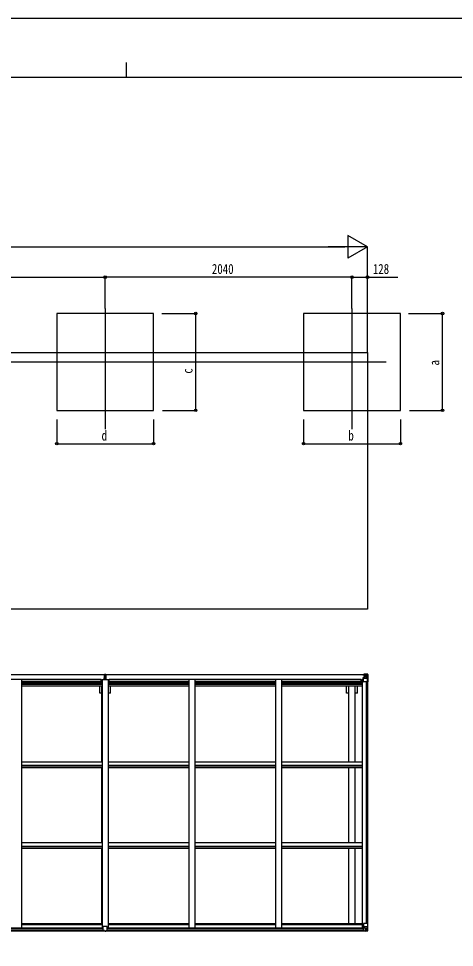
# Model space of a CAD drawing. Units: millimetres, scale not verified. Extents: x -10512 to 10512, y -7425 to 7425.
# Drawn here: x -902 to 2700, y -244 to 7425 of the extents above; entities that cross this region are included whole.
import ezdxf
from ezdxf.enums import TextEntityAlignment as Align

# ---------------------------------------------------------------- set-up
doc = ezdxf.new("R2010")
doc.units = ezdxf.units.MM
doc.header["$LTSCALE"] = 30
for name, color, linetype in [('0-3_YKK_12', 2, 'Continuous'), ('0-4_YKK_13', 4, 'Continuous'), ('0-5_YKK_A1', 4, 'Continuous'), ('0-6_YKK_D', 6, 'Continuous'), ('0-7_YKK_ZWAK', 7, 'Continuous')]:
    doc.layers.add(name, color=color, linetype=linetype)
doc.styles.add('ＭＳ ゴシック', font='')
doc.styles.get('ＭＳ ゴシック').set_extended_font_data('MS Gothic')

msp = doc.modelspace()

# ---------------------------------------------------------------- linework, layer by layer
at = {"layer": '0-3_YKK_12'}
for p, q in [((-186.45, 5030.32), (-186.45, 4035.15)), ((1853.55, 5030.32), (1853.55, 4035.15)), ((-2615.41, 4590.24), (2135.69, 4590.24))]:
    msp.add_line(p, q, dxfattribs=at)
at = {"layer": '0-4_YKK_13'}
for p, q in [((-192.95, 2012.82), (-188.1, 2013.11)), ((-192.95, 2009.81), (-192.95, 2012.82)), ((-187.95, 2010.12), (-192.95, 2009.81)), ((-192.95, 2008.32), (-192.95, 2009.81)), ((-192.95, 2008.32), (-192.95, 2007.12)), ((-192.95, 2007.12), (-192.95, 2006.87)), ((-192.95, 2007.12), (-191.95, 2007.1)), ((-192.95, 2006.87), (-192.95, 1996.79)), ((-192.95, 2006.87), (-191.95, 2006.85)), ((-192.95, 1996.06), (-192.95, 1996.79)), ((-192.95, 1996.79), (-191.95, 1996.77)), ((-192.95, 1996.06), (-191.95, 1996.06)), ((-192.95, 1996.06), (-192.95, 1981.77)), ((-191.95, 2007.32), (-187.95, 2007.32)), ((-191.95, 2005.48), (-191.95, 2007.32)), ((-191.95, 2005.48), (-187.95, 2005.41)), ((-191.95, 2001.88), (-191.95, 2005.48)), ((-191.95, 2001.88), (-187.95, 2001.82)), ((-191.95, 1981.78), (-191.95, 2001.88)), ((-188.1, 2013.11), (-186.45, 2013.21)), ((-186.45, 2010.21), (-187.95, 2010.12)), ((-187.95, 2007.32), (-187.95, 2010.12)), ((-187.95, 2007.32), (-187.95, 1991.49)), ((-187.95, 1996.6), (-184.95, 1996.6)), ((-186.45, 2013.21), (-186.45, 2010.21)), ((-179.95, 2009.81), (-186.45, 2010.21)), ((-184.95, 2007.32), (-180.95, 2007.32)), ((-184.95, 2007.32), (-184.95, 1991.49)), ((-184.95, 2005.41), (-180.95, 2005.41)), ((-180.95, 2005.41), (-180.95, 2007.32)), ((-180.95, 2007.07), (-179.95, 2007.08)), ((-180.95, 2006.82), (-179.95, 2006.83)), ((-180.95, 1981.78), (-180.95, 2001.82)), ((-180.95, 1996.74), (-179.95, 1996.75)), ((-180.95, 1996.06), (-179.95, 1996.06)), ((-179.95, 2008.32), (-179.95, 2009.81)), ((-179.95, 2008.32), (-179.95, 2007.08)), ((-179.95, 1996.06), (-179.95, 1996.75)), ((-179.95, 1996.06), (-179.95, 1981.77)), ((1943.55, 2007.75), (1943.55, 2008.67)), ((1944.55, 2007.75), (1943.55, 2007.75)), ((1943.55, 2007.75), (1943.55, 2006.18)), ((1943.55, 2006.07), (1943.55, 2006.18)), ((1944.55, 2008.67), (1944.55, 2007.75)), ((1949.55, 2007.75), (1944.55, 2007.75)), ((1949.75, 2011.25), (1948.06, 2010.82)), ((1949.55, 2006.14), (1949.55, 2007.75)), ((1949.55, 2006.14), (1959.55, 2006.05)), ((1949.75, 2011.25), (1950.05, 2011.25)), ((1950.05, 2011.25), (1950.05, 2010.82)), ((1951.55, 2008.01), (1959.55, 2008.01)), ((1951.55, 2007.98), (1959.55, 2007.98)), ((1955.05, 2013.45), (1961.55, 2013.05)), ((1955.05, 2012.56), (1955.05, 2013.45)), ((1961.55, 2012.16), (1955.05, 2012.56)), ((1955.05, 2012.05), (1955.05, 2012.56)), ((1955.05, 2012.05), (1955.05, 2011.64)), ((1955.05, 2011.64), (1960.05, 2011.55)), ((1955.05, 2011.64), (1955.05, 2010.82)), ((1956.05, 1985.95), (1956.05, 2005.92)), ((1959.95, 2005.68), (1956.05, 2005.68)), ((1956.05, 2002.05), (1960.05, 2002.05)), ((1959.55, 2008.01), (1959.55, 2006.05)), ((1959.55, 2006.98), (1960.05, 2006.98)), ((1959.56, 2006.05), (1959.55, 2006.05)), ((1959.56, 2005.89), (1959.56, 2006.05)), ((1960.05, 2007.34), (1961.55, 2007.34)), ((1960.05, 2003.81), (1961.55, 2003.81)), ((1961.55, 1986.95), (1961.55, 2013.05)), ((1961.55, 2012.93), (1973.55, 2012.15)), ((1962.55, 2003.81), (1961.55, 2003.81)), ((1973.55, 2003.81), (1961.55, 2003.81)), ((1968.07, 1996.61), (1968.07, 1995.65)), ((1975.89, 2003.75), (1973.55, 2003.81)), ((1973.65, 2012.15), (1981.57, 2011.67)), ((1975.89, 1990.28), (1975.89, 2003.75)), ((1976.74, 2007.26), (1979.48, 2010.93)), ((1980.71, 2010.7), (1980.71, 2010.63)), ((1980.71, 1950.05), (1980.71, 2010.63)), ((1982.62, 2011.76), (1982.62, 2011.76)), ((1982.62, 2011.72), (1982.62, 2011.75)), ((1983.55, 2010.76), (1983.55, 2010.72)), ((-194.95, 1981.75), (-187.95, 1981.82)), ((-194.95, 1980.38), (-187.95, 1980.32)), ((-194.95, 1968.7), (-194.95, 1979.88)), ((-191.95, 1993.65), (-187.95, 1993.61)), ((-187.95, 1989.53), (-187.95, 1991.49)), ((-187.95, 1989.53), (-184.95, 1989.53)), ((-187.95, 1979.89), (-187.95, 1989.53)), ((-187.95, 1979.89), (-184.95, 1979.89)), ((-187.95, 1972.82), (-187.95, 1979.89)), ((-187.95, 1972.82), (-184.95, 1972.82)), ((-187.95, 1972.82), (-187.95, 1968.7)), ((-184.95, 1993.61), (-180.95, 1993.61)), ((-184.95, 1989.53), (-184.95, 1991.49)), ((-184.95, 1979.89), (-184.95, 1989.53)), ((-177.95, 1981.25), (-184.95, 1981.32)), ((-184.95, 1972.82), (-184.95, 1979.89)), ((-184.95, 1972.82), (-184.95, 1968.7)), ((-177.95, 1980.38), (-177.95, 1981.25)), ((-177.95, 1968.7), (-177.95, 1979.88)), ((1945.05, 1984.92), (1946.05, 1984.93)), ((1945.05, 1968.7), (1945.05, 1984.92)), ((1946.05, 1983.19), (1945.05, 1983.2)), ((1945.05, 1973.05), (1949.55, 1973.05)), ((1950.1, 1984.96), (1946.05, 1984.93)), ((1949.55, 1951.05), (1949.55, 1984.15)), ((1973.55, 1976.72), (1949.55, 1976.72)), ((1960.73, 1986.69), (1950.38, 1985.04)), ((1950.38, 1984.41), (1960.73, 1986.06)), ((1950.38, 1985.04), (1950.38, 1984.41)), ((1980.71, 1950.05), (1950.55, 1950.05)), ((1956.05, 1993.85), (1960.05, 1993.85)), ((1960.05, 1990.25), (1961.55, 1990.25)), ((1960.73, 1986.06), (1960.73, 1986.69)), ((1973.55, 1990.25), (1961.55, 1990.25)), ((1973.55, 1990.25), (1975.89, 1990.28)), ((1973.55, 1990.25), (1973.55, 1990.25)), ((1980.17, 1976.93), (1973.55, 1976.72)), ((1980.17, 1976.93), (1976.02, 1989.02)), ((-202.95, -103.86), (-202.95, -71.54)), ((-170.95, -70.54), (-201.95, -70.54)), ((-169.95, -103.86), (-169.95, -71.54)), ((1949.55, -46.93), (1949.55, -80.03)), ((1973.55, -72.6), (1949.55, -72.6)), ((1983.55, -45.93), (1950.55, -45.93)), ((1980.17, -72.81), (1973.55, -72.6)), ((1980.17, -72.81), (1976.02, -84.9)), ((1980.71, -45.93), (1980.71, -106.51)), ((1983.55, -106.64), (1983.55, -45.93)), ((-202.95, -103.86), (-202.94, -103.9)), ((-192.95, -104.63), (-201.95, -104.57)), ((-179.95, -104.63), (-170.95, -104.57)), ((-169.95, -103.86), (-169.95, -103.9)), ((1945.05, -83.08), (1945.05, -103.24)), ((1955.05, -82.14), (1946.05, -82.17)), ((1946.05, -103.95), (1955.05, -104.01)), ((1950.38, -80.28), (1960.73, -81.94)), ((1950.38, -80.92), (1950.38, -80.28)), ((1958.03, -82.14), (1950.38, -80.92)), ((1961.55, -82.14), (1955.05, -82.14)), ((1955.05, -109.33), (1955.05, -103.38)), ((1960.73, -81.94), (1960.73, -82.14)), ((1961.55, -82.14), (1961.55, -108.93)), ((1961.55, -86.13), (1973.55, -86.13)), ((1973.55, -99.69), (1961.55, -99.69)), ((1961.55, -108.81), (1973.55, -108.03)), ((1969.03, -92.49), (1969.03, -91.53)), ((1973.55, -86.13), (1973.55, -86.13)), ((1973.55, -86.13), (1975.89, -86.16)), ((1975.89, -99.63), (1973.55, -99.69)), ((1973.65, -108.02), (1981.57, -107.55)), ((1975.89, -86.16), (1975.89, -99.63)), ((1976.74, -103.14), (1979.48, -106.81)), ((1980.71, -106.58), (1980.71, -106.51)), ((1982.62, -107.6), (1982.62, -107.64))]:
    msp.add_line(p, q, dxfattribs=at)
for points in [[(-186.45, 2013.21), (-179.95, 2012.82), (-179.95, 2009.81)], [(-184.95, 2001.82), (-180.95, 2001.82), (-180.95, 2005.41)], [(-179.95, 2007.08), (-179.95, 2006.83), (-179.95, 1996.75)], [(1949.55, 2006.14), (1949.55, 2006.13), (1943.55, 2006.18)], [(1944.55, 2006.02), (1959.55, 2005.89), (1959.56, 2005.89)], [(1959.55, 2006.98), (1951.55, 2006.98), (1951.55, 2008.67)], [(1955.05, 2012.05), (1960.05, 2012.05), (1960.05, 1986.59)], [(1982.62, 2011.76), (1973.55, 2012.32), (1961.55, 2013.05)], [(1967.11, 1998.53), (1966.15, 1998.53), (1966.15, 1997.57), (1967.11, 1997.57)], [(1969.03, 1999.49), (1969.03, 2000.45), (1968.07, 2000.45), (1968.07, 1999.49)], [(1968.07, 1995.65), (1969.03, 1995.65), (1969.03, 1996.61)], [(1969.99, 1997.57), (1970.95, 1997.57), (1970.95, 1998.53), (1969.99, 1998.53)], [(1983.55, 2010.72), (1983.55, 1950.05), (1980.71, 1950.05)], [(-187.95, 1981.32), (-194.95, 1981.25), (-194.95, 1981.75)], [(-187.95, 1979.82), (-194.95, 1979.88), (-194.95, 1980.38), (-194.95, 1981.25)], [(-184.95, 1981.82), (-177.95, 1981.75), (-177.95, 1981.25)], [(-184.95, 1980.32), (-177.95, 1980.38), (-177.95, 1979.88), (-184.95, 1979.82)], [(1946.05, 1984.93), (1946.05, 1983.19), (1949.55, 1983.17)], [(-186.45, -110.05), (-192.95, -109.66), (-192.95, -104.63)], [(-186.45, -110.05), (-179.95, -109.66), (-179.95, -104.63)], [(1945.05, -103.24), (1945.07, -103.35), (1955.05, -103.38)], [(1982.62, -107.64), (1973.55, -108.19), (1955.05, -109.33)], [(1967.11, -93.45), (1966.15, -93.45), (1966.15, -94.41), (1967.11, -94.41)], [(1969.03, -91.53), (1968.07, -91.53), (1968.07, -92.49)], [(1968.07, -95.37), (1968.07, -96.33), (1969.03, -96.33), (1969.03, -95.37)], [(1969.99, -94.41), (1970.95, -94.41), (1970.95, -93.45), (1969.99, -93.45)]]:
    msp.add_lwpolyline(points, dxfattribs=at)
for centre in [(1968.55, 1998.05), (1968.55, -93.93)]:
    msp.add_circle(centre, 5.3, dxfattribs=at)
for centre, radius, start, end in [((-191.95, 2008.32), 1, 180, 270), ((-180.95, 2008.32), 1, 270, 0), ((1944.42, 2013.71), 7.69, 263.56574, 271.03001), ((1959.55, 2008.51), 0.5, 270.00309, 0.00198), ((1959.55, 2008.48), 0.5, 269.99891, 359.99891), ((1959.55, 2005.55), 0.5, 359.95536, 89.47105), ((1959.54, 2005.38), 0.513, 358.95293, 88.11972), ((1967.11, 1999.49), 0.96, 270, 0), ((1967.11, 1996.61), 0.96, 0, 90), ((1969.99, 1999.49), 0.96, 180, 270), ((1969.99, 1996.61), 0.96, 90, 180), ((1979.43, 2010.76), 1.28, 357.54105, 48.82169), ((1981.4, 2024.37), 12.7, 264.89689, 270.75534), ((1982.55, 2010.76), 1, 359.99921, 86.49983), ((1982.56, 2010.76), 0.999, 0.04917, 86.5576), ((1982.56, 2010.72), 0.999, 0.04917, 86.5576), ((1950.49, 1984.11), 0.937, 96.73234, 177.67791), ((1950.49, 1983.48), 0.937, 96.73234, 177.67791), ((1950.55, 1951.05), 1, 180, 270), ((1960.62, 1987.62), 0.937, 276.73234, 357.67791), ((1960.62, 1986.99), 0.937, 276.73234, 357.67791), ((-201.95, -71.54), 1, 90, 180), ((-170.95, -71.54), 1, 0, 90), ((1950.55, -46.93), 1, 90, 180), ((1950.49, -79.35), 0.937, 182.32209, 263.26766), ((1950.49, -79.99), 0.937, 182.32209, 263.26766), ((1960.62, -82.87), 0.937, 50.93398, 83.26766), ((1967.11, -92.49), 0.96, 270, 0), ((1967.11, -95.37), 0.96, 0, 90), ((1969.99, -92.49), 0.96, 180, 270), ((1969.99, -95.37), 0.96, 90, 180), ((1979.43, -106.64), 1.28, 311.17831, 2.45895), ((1981.4, -120.25), 12.7, 89.24466, 95.10311), ((1982.55, -106.64), 1, 273.50017, 0.00079), ((1982.56, -106.6), 0.999, 273.4424, 359.95083), ((1982.56, -106.64), 0.999, 273.4424, 359.95083)]:
    msp.add_arc(centre, radius, start, end, dxfattribs=at)
for centre, major_axis, ratio, start_param, end_param in [((-359.82, 1999.6), (171.87, 10.52), 0.017422, 6.2821194, 6.2831848), ((2055.3, 2003.81), (-81.75, 0), 0.061163, 6.2824128, 6.2831853), ((1978.76, 2003.67), (-0.03, 5), 0.573921, 0.7672717, 1.551125), ((1980.42, 2008.74), (0.02, 3), 0.466854, 0.125683, 0.7596956), ((1980.62, 2011.84), (-2, 0.12), 0.060933, 2.0712557, 3.1453404), ((1781.62, 2024.07), (-201, 12.36), 0.060933, 3.1453404, 3.145839), ((1977.29, 1990.3), (0, 3), 0.468246, 1.5772882, 2.0127935), ((1979.44, 1979.28), (-0.85, 2.32), 0.403757, 3.0087805, 3.9744392), ((1979.44, -75.16), (-0.85, -2.32), 0.403757, 2.3087461, 3.2744049), ((-201.95, -103.86), (1, -0.012), 0.707053, 3.2044821, 4.7211143), ((-170.95, -103.86), (-1, -0.012), 0.707053, 1.562071, 3.0787032), ((1946.05, -83.08), (-1, -0.021), 0.906239, 4.6936843, 6.2644806), ((1946.05, -103.25), (-1, 0.012), 0.707053, 0.1587743, 1.5795216), ((2055.3, -99.69), (-81.75, 0), 0.061163, 0, 0.0007725), ((1977.29, -86.18), (0, -3), 0.468246, 4.2703918, 4.7058971), ((1978.76, -99.55), (-0.03, -5), 0.573921, 4.7320603, 5.5159136), ((1980.42, -104.62), (0.02, -3), 0.466854, 5.5234897, 6.1575023), ((1980.62, -107.72), (-2, -0.12), 0.060933, 3.1378449, 4.2119296), ((1781.62, -119.95), (-201, -12.36), 0.060933, 3.1373463, 3.1378449)]:
    msp.add_ellipse(centre, major_axis=major_axis, ratio=ratio, start_param=start_param, end_param=end_param, dxfattribs=at)
at = {"layer": '0-5_YKK_A1'}
for p, q in [((-4502.45, 4668.04), (1981.55, 4668.04)), ((1981.55, 4668.04), (1981.55, 2549.66)), ((1981.55, 2549.66), (-4502.45, 2549.66)), ((-2332.95, 2010.82), (-192.95, 2010.82)), ((-2332.95, 2008.67), (-192.95, 2008.67)), ((-179.95, 2010.82), (1960.05, 2010.82)), ((-179.95, 2008.67), (1960.05, 2008.67)), ((-2301.95, 1970.53), (-218.95, 1970.53)), ((-877.45, 1970.52), (-877.45, -81.95)), ((-877.45, 1955.02), (-211.45, 1955.02)), ((-877.45, 1946.62), (-211.45, 1946.62)), ((-877.45, 1938.43), (-211.45, 1938.43)), ((-877.45, 1934.5), (-211.45, 1934.5)), ((-877.45, 1929.42), (-211.45, 1929.42)), ((-218.95, 1955.02), (-218.95, 1970.53)), ((-211.45, 1968.7), (-211.45, -81.95)), ((-211.45, 1968.7), (-161.45, 1968.7)), ((-161.45, 1968.7), (-161.45, -81.95)), ((-161.45, 1955.02), (504.55, 1955.02)), ((-161.45, 1946.62), (504.55, 1946.62)), ((-161.45, 1938.43), (504.55, 1938.43)), ((-161.45, 1934.5), (504.55, 1934.5)), ((-161.45, 1929.42), (504.55, 1929.42)), ((-153.95, 1955.02), (-153.95, 1970.53)), ((-153.95, 1970.53), (1929.05, 1970.53)), ((504.55, 1970.52), (504.55, -81.95)), ((554.55, 1970.52), (554.55, -81.95)), ((554.55, 1955.02), (1220.55, 1955.02)), ((554.55, 1946.62), (1220.55, 1946.62)), ((554.55, 1938.43), (1220.55, 1938.43)), ((554.55, 1934.5), (1220.55, 1934.5)), ((554.55, 1929.42), (1220.55, 1929.42)), ((1220.55, 1970.52), (1220.55, -81.95)), ((1270.55, 1970.52), (1270.55, -81.95)), ((1270.55, 1955.02), (1936.55, 1955.02)), ((1270.55, 1946.62), (1936.55, 1946.62)), ((1270.55, 1938.43), (1936.55, 1938.43)), ((1270.55, 1934.5), (1936.55, 1934.5)), ((1270.55, 1929.42), (1936.55, 1929.42)), ((1929.05, 1955.02), (1929.05, 1970.53)), ((1936.55, 1968.7), (1936.55, -81.95)), ((1936.55, 1968.7), (1949.55, 1968.7)), ((1971.85, 1950.05), (1971.85, -45.93)), ((1981.55, 1950.05), (1981.55, -45.93)), ((-877.45, 1916.41), (-211.45, 1916.41)), ((-231.64, 1854.82), (-231.64, 1916.41)), ((-213.95, 1854.82), (-231.64, 1854.82)), ((-213.95, 1289.76), (-213.95, 1916.41)), ((-161.45, 1916.41), (504.55, 1916.41)), ((-158.95, 1289.76), (-158.95, 1916.41)), ((-141.24, 1854.82), (-158.95, 1854.82)), ((-141.24, 1854.82), (-141.24, 1916.41)), ((554.55, 1916.41), (1220.55, 1916.41)), ((1270.55, 1916.41), (1936.55, 1916.41)), ((1808.36, 1854.82), (1808.36, 1916.41)), ((1826.05, 1854.82), (1808.36, 1854.82)), ((1826.05, 1289.76), (1826.05, 1916.41)), ((1881.05, 1289.76), (1881.05, 1916.41)), ((1898.76, 1854.82), (1881.05, 1854.82)), ((1898.76, 1854.82), (1898.76, 1916.41)), ((-877.41, 1289.76), (-211.45, 1289.76)), ((-877.41, 1260.02), (-211.45, 1260.02)), ((-877.41, 1255.47), (-211.45, 1255.47)), ((-877.41, 1242.46), (-211.45, 1242.46)), ((-213.95, 622.76), (-213.95, 1242.46)), ((-161.41, 1289.76), (504.55, 1289.76)), ((-161.41, 1260.02), (504.55, 1260.02)), ((-161.41, 1255.47), (504.55, 1255.47)), ((-161.41, 1242.46), (504.55, 1242.46)), ((-158.95, 622.76), (-158.95, 1242.46)), ((554.59, 1289.76), (1220.55, 1289.76)), ((554.59, 1260.02), (1220.55, 1260.02)), ((554.59, 1255.47), (1220.55, 1255.47)), ((554.59, 1242.46), (1220.55, 1242.46)), ((1270.59, 1289.76), (1936.55, 1289.76)), ((1270.59, 1260.02), (1936.55, 1260.02)), ((1270.59, 1255.47), (1936.55, 1255.47)), ((1270.59, 1242.46), (1936.55, 1242.46)), ((1826.05, 622.76), (1826.05, 1242.46)), ((1881.05, 622.76), (1881.05, 1242.46)), ((-877.41, 622.76), (-211.45, 622.76)), ((-161.41, 622.76), (504.55, 622.76)), ((554.59, 622.76), (1220.55, 622.76)), ((1270.59, 622.76), (1936.55, 622.76)), ((-877.41, 593.03), (-211.45, 593.03)), ((-877.41, 588.48), (-211.45, 588.48)), ((-877.41, 575.47), (-211.45, 575.47)), ((-213.95, -45.78), (-213.95, 575.47)), ((-161.41, 593.03), (504.55, 593.03)), ((-161.41, 588.48), (504.55, 588.48)), ((-161.41, 575.47), (504.55, 575.47)), ((-158.95, -45.78), (-158.95, 575.47)), ((554.59, 593.03), (1220.55, 593.03)), ((554.59, 588.48), (1220.55, 588.48)), ((554.59, 575.47), (1220.55, 575.47)), ((1270.59, 593.03), (1936.55, 593.03)), ((1270.59, 588.48), (1936.55, 588.48)), ((1270.59, 575.47), (1936.55, 575.47)), ((1826.05, -45.78), (1826.05, 575.47)), ((1881.05, -45.78), (1881.05, 575.47)), ((-877.45, -45.78), (-211.45, -45.78)), ((-877.45, -54.12), (-211.45, -54.12)), ((-161.45, -45.78), (504.55, -45.78)), ((-161.45, -54.12), (504.55, -54.12)), ((554.55, -45.78), (1220.55, -45.78)), ((554.55, -54.12), (1220.55, -54.12)), ((1270.55, -45.78), (1936.55, -45.78)), ((1270.55, -54.12), (1936.55, -54.12)), ((-2327.95, -107.73), (-192.95, -107.73)), ((-2317.95, -81.95), (-202.95, -81.95)), ((-2317.95, -84.21), (-202.95, -84.21)), ((-2317.95, -99.83), (-202.95, -99.83)), ((-179.95, -107.73), (1955.05, -107.73)), ((-169.95, -81.95), (1956.82, -81.95)), ((-169.95, -84.21), (1945.05, -84.21)), ((-169.95, -99.83), (1945.05, -99.83))]:
    msp.add_line(p, q, dxfattribs=at)
for points in [[(-586.45, 4190.24), (213.55, 4190.24), (213.55, 4990.24), (-586.45, 4990.24)], [(1453.55, 4190.24), (2253.55, 4190.24), (2253.55, 4990.24), (1453.55, 4990.24)]]:
    msp.add_lwpolyline(points, close=True, dxfattribs=at)
at = {"layer": '0-6_YKK_D'}
for p, q in [((1981.55, 5540.24), (1819.17, 5633.99)), ((1819.17, 5633.99), (1819.17, 5446.49)), ((-4314.95, 5540.24), (1794.05, 5540.24)), ((1981.55, 5540.24), (1656.79, 5540.24)), ((1981.55, 5540.24), (1819.17, 5446.49)), ((1981.55, 4669.04), (1981.55, 5541.24)), ((-2334.45, 5290.24), (-186.45, 5290.24)), ((-186.45, 5031.32), (-186.45, 5291.24)), ((-186.45, 5030.32), (-186.45, 5291.24)), ((1853.55, 5290.24), (-186.45, 5290.24)), ((1853.55, 5031.32), (1853.55, 5291.24)), ((1853.55, 5031.32), (1853.55, 5291.24)), ((1981.55, 4718.04), (1981.55, 5291.24)), ((280.71, 4990.24), (562.66, 4990.24)), ((561.66, 4190.24), (561.66, 4990.24)), ((2320.71, 4990.24), (2602.66, 4990.24)), ((2601.66, 4190.24), (2601.66, 4990.24)), ((288.55, 4190.24), (562.66, 4190.24)), ((2328.55, 4190.24), (2602.66, 4190.24)), ((-586.45, 4116.04), (-586.45, 3914.24)), ((213.55, 4116.22), (213.55, 3914.24)), ((1453.55, 4116.04), (1453.55, 3914.24)), ((2253.55, 4116.22), (2253.55, 3914.24)), ((-586.45, 3915.24), (213.55, 3915.24)), ((1453.55, 3915.24), (2253.55, 3915.24))]:
    msp.add_line(p, q, dxfattribs=at)
msp.add_lwpolyline([(1853.55, 5290.24), (1981.55, 5290.24), (2231.39, 5290.24)], dxfattribs=at)
for centre in [(-186.45, 5290.24), (-186.45, 5290.24), (1853.55, 5290.24), (1853.55, 5290.24), (1981.55, 5290.24), (561.66, 4990.24), (2601.66, 4990.24), (561.66, 4190.24), (2601.66, 4190.24), (-586.45, 3915.24), (213.55, 3915.24), (1453.55, 3915.24), (2253.55, 3915.24)]:
    msp.add_circle(centre, 10.62, dxfattribs=at)
at = {"layer": '0-7_YKK_ZWAK'}
for p, q in [((-12.45, 7062.5), (-12.45, 6937.5)), ((9737.55, 6937.5), (-9762.45, 6937.5))]:
    msp.add_line(p, q, dxfattribs=at)
msp.add_lwpolyline([(-10512.5, -7425), (10512.5, -7425), (10512.5, 7425), (-10512.5, 7425)], close=True, dxfattribs=at)

# ---------------------------------------------------------------- texts
at = {"layer": '0-6_YKK_D', "style": 'ＭＳ ゴシック', "width": 0.8}
for s, p in [('2040', (695.55, 5291.9)), ('128', (2025.72, 5291.9)), ('d', (-216.45, 3916.57)), ('b', (1823.55, 3916.57))]:
    msp.add_text(s, height=82.48, dxfattribs=at).set_placement(p, align=Align.BOTTOM_LEFT)
for s, p in [('c', (559.99, 4493.27)), ('a', (2599.99, 4560.24))]:
    msp.add_text(s, height=82.48, rotation=90, dxfattribs=at).set_placement(p, align=Align.BOTTOM_LEFT)

doc.saveas('drawing.dxf')
